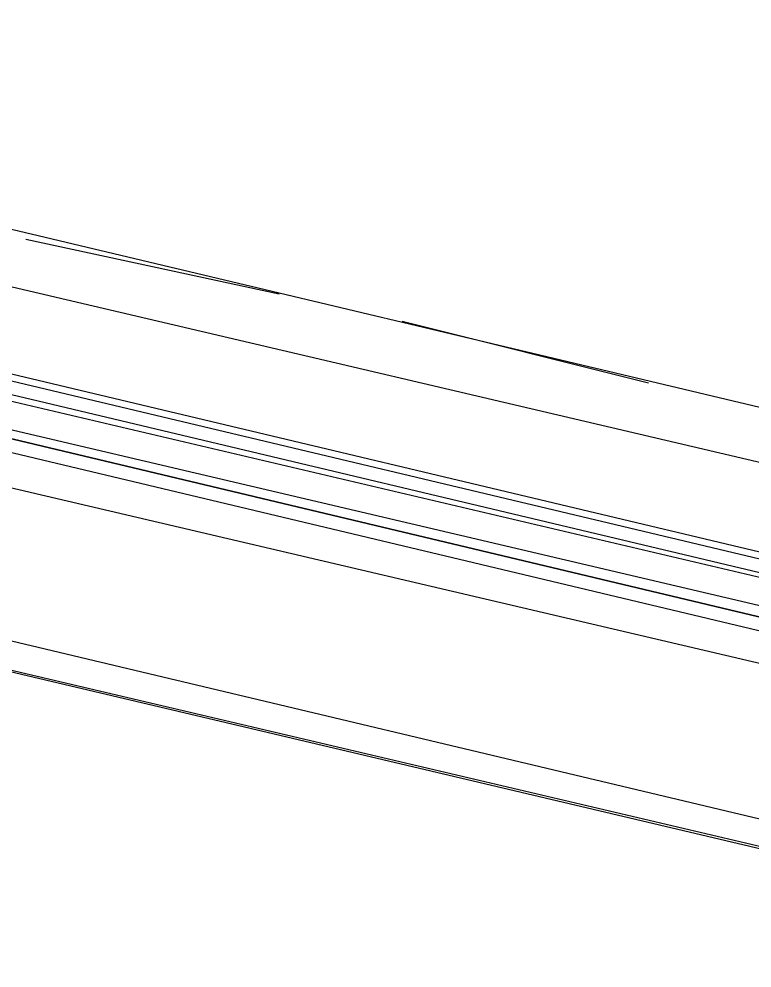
# Model space of a CAD drawing. Header units: feet. Extents: x -84 to 198, y -22 to 181.
# Drawn here: x 78.013 to 79.441, y 16.105 to 17.953 of the extents above; entities that cross this region are included whole.
import ezdxf

# ---------------------------------------------------------------- set-up
doc = ezdxf.new("R2010")
doc.units = ezdxf.units.FT
doc.layers.add('A-LINEA', color=7, linetype='CONTINUOUS')

msp = doc.modelspace()

# ---------------------------------------------------------------- linework, layer by layer
at = {"layer": 'A-LINEA'}
for p, q in [((72.7333, 17.9244), (86.3467, 14.7111)), ((86.2133, 15.5911), (77.6267, 17.6311)), ((78.0267, 17.5244), (78.52, 17.4178)), ((78, 17.4311), (81.8667, 16.5244)), ((78.76, 17.3644), (79.24, 17.2444)), ((77.96, 17.2711), (81.8267, 16.3511)), ((77.96, 17.2578), (81.8267, 16.3378)), ((77.96, 17.2311), (81.8267, 16.3111)), ((77.96, 17.2178), (81.8133, 16.3111)), ((81.7867, 16.1511), (77.92, 17.0578)), ((86.0267, 14.8311), (77.4533, 16.8711))]:
    msp.add_line(p, q, dxfattribs=at)
for points in [[(67.2267, 7.6444), (67.2667, 7.8178), (67.76, 9.9244), (68.1067, 9.9378), (69.9867, 17.8978), (72.5733, 17.2844), (72.7333, 17.9244), (80.72, 16.0444), (83.12, 15.4711), (87.16, 14.5111), (90.12, 27.0044), (94.6533, 25.9244), (94.8133, 26.5778), (97.52, 25.9378), (103.5333, 24.5111), (107.3733, 40.7511), (107.64, 40.6978), (108.9733, 40.3778), (112.68, 39.4978), (119.16, 37.9644), (119.2267, 38.2978), (125.3067, 36.8578)], [(77.9333, 17.1244), (81.8533, 16.1911), (81.8533, 16.2044), (81.8667, 16.2178), (81.8533, 16.2178), (77.9333, 17.1511), (81.8533, 16.2178), (81.8667, 16.2178), (81.8667, 16.2311), (81.8667, 16.2444), (77.9467, 17.1644)]]:
    msp.add_lwpolyline(points, dxfattribs=at)

doc.saveas('drawing.dxf')
